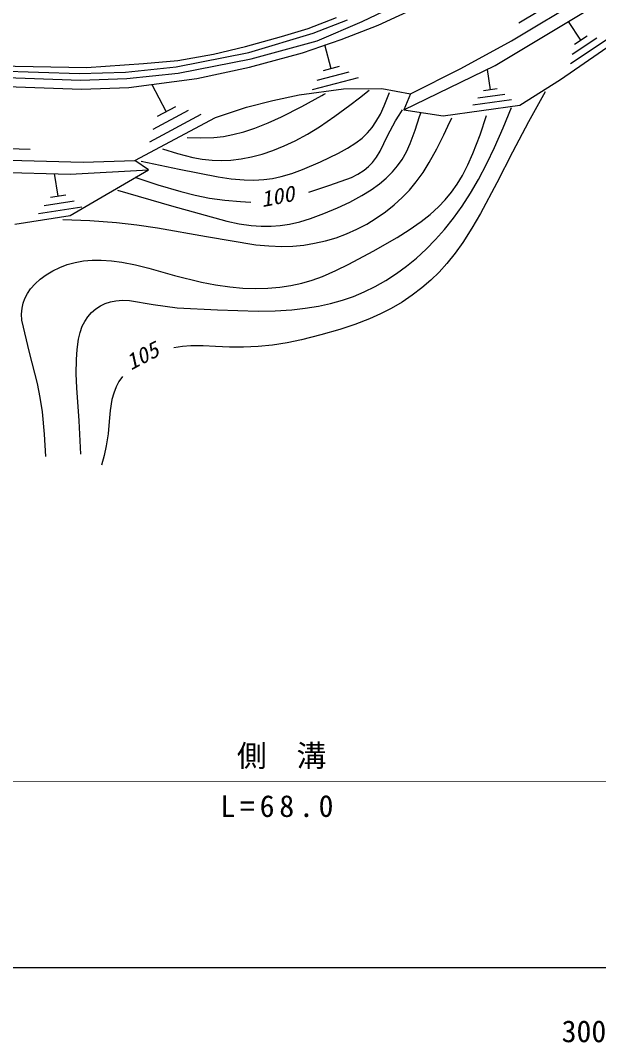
# Model space of a CAD drawing. Units: millimetres, scale not verified. Extents: x 40000 to 680000, y 20000 to 380000.
# Drawn here: x 319374 to 367818, y 198715 to 284452 of the extents above; entities that cross this region are included whole.
import ezdxf
from ezdxf.enums import TextEntityAlignment as Align

# ---------------------------------------------------------------- set-up
doc = ezdxf.new("R2010")
doc.units = ezdxf.units.MM
doc.header["$LTSCALE"] = 1000
for name, color, linetype, lineweight in [('M-BGD', 7, 'Continuous', 25), ('M-STR-HTXT', 7, 'Continuous', 13), ('M-TTL-BAND', 7, 'Continuous', 25)]:
    doc.layers.add(name, color=color, linetype=linetype, lineweight=lineweight)
doc.styles.add('ＭＳ ゴシック', font='')
doc.styles.get('ＭＳ ゴシック').set_extended_font_data('MS Gothic')

msp = doc.modelspace()

# ---------------------------------------------------------------- linework, layer by layer
at = {"layer": 'M-BGD'}
for p, q in [((360519, 282747), (372222, 289779)), ((359144, 280665), (372822, 288898)), ((366331, 287344), (361129, 284218)), ((348000, 284366), (353403, 286954)), ((349341, 284066), (352882, 285669)), ((343484, 283781), (345872, 284689)), ((343913, 283374), (346788, 284502)), ((344228, 282754), (348000, 284366)), ((346260, 282856), (349341, 284066)), ((366327, 282786), (365302, 284352)), ((338222, 282272), (341256, 283108)), ((338501, 281768), (343913, 283374)), ((341256, 283108), (343484, 283781)), ((364641, 279488), (370485, 283545)), ((365606, 281636), (367677, 282992)), ((366854, 283131), (365800, 282441)), ((335558, 281626), (338222, 282272)), ((338709, 281244), (344228, 282754)), ((343023, 281743), (346260, 282856)), ((345413, 280401), (344883, 282413)), ((356289, 280410), (360519, 282747)), ((368467, 282788), (365470, 280826)), ((332429, 280557), (338501, 281768)), ((332551, 281102), (335558, 281626)), ((332594, 280024), (338709, 281244)), ((338564, 280544), (343023, 281743)), ((310540, 280763), (324904, 280499)), ((324904, 280499), (329693, 280842)), ((328181, 280108), (332429, 280557)), ((329693, 280842), (332551, 281102)), ((334164, 279574), (338564, 280544)), ((346090, 280580), (344736, 280223)), ((351494, 276947), (359144, 280665)), ((352066, 278310), (356289, 280410)), ((316775, 280251), (324335, 279989)), ((316846, 279713), (324417, 279450)), ((324335, 279989), (328181, 280108)), ((324417, 279450), (328301, 279571)), ((328301, 279571), (332594, 280024)), ((328443, 278821), (334164, 279574)), ((347669, 279651), (343820, 278637)), ((344249, 279443), (346908, 280144)), ((358755, 278638), (358517, 280337)), ((316915, 278962), (324503, 278699)), ((324503, 278699), (328443, 278821)), ((331598, 276808), (330398, 279056)), ((342731, 278203), (346433, 278708)), ((346433, 278708), (349651, 278740)), ((349651, 278740), (352066, 278310)), ((359327, 278718), (358183, 278558)), ((361213, 277351), (364641, 279488)), ((340527, 277731), (342731, 278203)), ((342952, 277226), (344629, 278146)), ((344629, 278146), (344777, 278228)), ((344777, 278228), (344925, 278311)), ((346971, 277338), (347781, 277961)), ((347781, 277961), (348596, 278596)), ((349854, 277302), (350077, 277852)), ((350077, 277852), (350291, 278408)), ((352066, 278310), (351494, 276947)), ((360530, 277803), (357278, 277348)), ((357708, 277966), (359955, 278281)), ((363338, 278464), (361946, 275949)), ((332355, 277212), (330842, 276404)), ((335721, 276316), (338317, 277179)), ((338317, 277179), (340527, 277731)), ((341248, 276360), (342952, 277226)), ((345714, 276411), (346971, 277338)), ((349532, 276595), (349854, 277302)), ((351098, 276498), (351398, 276953)), ((351494, 276947), (354809, 276464)), ((354809, 276464), (361213, 277351)), ((359814, 275454), (360513, 277143)), ((328961, 272708), (335721, 276316)), ((334499, 276551), (330197, 274255)), ((330481, 275337), (333453, 276923)), ((340139, 275857), (341248, 276360)), ((344426, 275536), (345714, 276411)), ((349168, 275937), (349532, 276595)), ((350806, 276036), (351098, 276498)), ((352458, 275240), (352828, 276391)), ((352828, 276391), (352877, 276548)), ((352877, 276548), (352928, 276715)), ((355192, 275576), (355522, 276292)), ((357891, 274865), (358442, 276482)), ((338103, 275112), (339012, 275412)), ((339012, 275412), (340139, 275857)), ((343421, 274921), (344426, 275536)), ((348467, 275030), (348840, 275464)), ((348840, 275464), (349168, 275937)), ((350136, 274780), (350806, 276036)), ((352040, 274135), (352458, 275240)), ((354857, 274863), (355192, 275576)), ((359087, 273787), (359814, 275454)), ((361946, 275949), (360607, 273407)), ((333348, 274632), (334460, 274601)), ((334460, 274601), (335568, 274630)), ((335568, 274630), (336378, 274721)), ((336378, 274721), (337182, 274872)), ((337182, 274872), (338103, 275112)), ((342385, 274357), (343421, 274921)), ((347491, 274196), (347998, 274590)), ((347998, 274590), (348467, 275030)), ((349515, 273485), (350136, 274780)), ((354267, 273673), (354857, 274863)), ((357292, 273285), (357891, 274865)), ((320191, 273638), (314024, 273803)), ((331277, 273689), (332546, 273296)), ((339630, 273244), (340516, 273538)), ((340516, 273538), (341463, 273921)), ((341463, 273921), (342385, 274357)), ((346028, 273323), (346781, 273737)), ((346781, 273737), (347491, 274196)), ((351719, 273442), (352040, 274135)), ((353632, 272527), (354267, 273673)), ((358450, 272440), (359087, 273787)), ((311340, 272922), (324626, 272565)), ((324626, 272565), (328961, 272708)), ((330096, 271918), (328961, 272708)), ((329489, 272652), (332679, 271968)), ((332546, 273296), (333824, 272964)), ((333824, 272964), (334615, 272816)), ((334615, 272816), (335426, 272726)), ((335426, 272726), (336215, 272703)), ((336215, 272703), (337017, 272741)), ((337017, 272741), (337878, 272845)), ((337878, 272845), (338731, 273008)), ((338731, 273008), (339630, 273244)), ((344524, 272606), (346028, 273323)), ((348889, 272535), (349224, 272989)), ((349224, 272989), (349515, 273485)), ((350975, 272251), (351352, 272794)), ((351352, 272794), (351719, 273442)), ((356875, 272340), (357292, 273285)), ((360607, 273407), (359299, 270824)), ((310571, 271894), (323534, 271556)), ((323534, 271556), (330096, 271918)), ((323551, 268080), (330096, 271918)), ((332679, 271968), (335946, 271330)), ((342122, 271623), (343014, 271954)), ((343014, 271954), (344524, 272606)), ((347656, 271562), (348175, 271886)), ((348175, 271886), (348554, 272189)), ((348554, 272189), (348889, 272535)), ((350554, 271751), (350975, 272251)), ((353111, 271702), (353632, 272527)), ((356409, 271434), (356875, 272340)), ((357757, 271117), (358450, 272440)), ((322523, 269703), (322229, 271605)), ((328959, 271298), (330877, 270666)), ((335946, 271330), (337031, 271172)), ((337031, 271172), (338113, 271075)), ((338113, 271075), (338938, 271057)), ((338938, 271057), (339765, 271099)), ((339765, 271099), (340503, 271198)), ((340503, 271198), (341231, 271357)), ((341231, 271357), (342122, 271623)), ((345297, 270633), (347103, 271289)), ((347103, 271289), (347656, 271562)), ((349462, 270751), (350032, 271232)), ((350032, 271232), (350554, 271751)), ((352541, 270911), (353111, 271702)), ((355979, 270721), (356409, 271434)), ((357090, 269970), (357757, 271117)), ((327514, 270203), (332033, 268894)), ((330877, 270666), (332806, 270093)), ((332806, 270093), (334006, 269795)), ((343534, 270056), (345297, 270633)), ((347995, 269768), (348751, 270238)), ((348751, 270238), (349462, 270751)), ((351363, 269591), (351972, 270229)), ((351972, 270229), (352541, 270911)), ((355502, 270045), (355979, 270721)), ((359299, 270824), (357931, 268258)), ((321359, 268934), (323873, 269322)), ((323163, 269802), (321883, 269604)), ((334006, 269795), (335217, 269557)), ((335217, 269557), (336499, 269382)), ((336499, 269382), (337803, 269266)), ((337803, 269266), (338242, 269235)), ((338242, 269235), (338691, 269204)), ((345940, 268728), (346984, 269222)), ((346984, 269222), (347995, 269768)), ((350686, 268972), (351363, 269591)), ((354405, 268820), (354974, 269410)), ((354974, 269410), (355502, 270045)), ((356377, 268863), (357090, 269970)), ((324525, 268795), (320887, 268234)), ((332033, 268894), (336660, 267616)), ((344810, 268247), (345940, 268728)), ((349195, 267856), (349968, 268397)), ((349968, 268397), (350686, 268972)), ((353696, 268180), (354405, 268820)), ((355670, 267874), (356377, 268863)), ((318890, 267361), (323551, 268080)), ((322936, 267758), (325183, 267664)), ((325183, 267664), (327434, 267509)), ((327434, 267509), (329139, 267318)), ((336660, 267616), (337690, 267404)), ((341911, 267359), (342790, 267561)), ((342790, 267561), (343673, 267828)), ((343673, 267828), (344810, 268247)), ((348395, 267371), (349195, 267856)), ((351957, 266890), (352947, 267586)), ((352947, 267586), (353696, 268180)), ((354916, 266922), (355670, 267874)), ((357931, 268258), (357213, 267030)), ((329139, 267318), (330848, 267065)), ((330848, 267065), (334974, 266322)), ((337690, 267404), (338719, 267253)), ((338719, 267253), (339547, 267188)), ((339547, 267188), (340373, 267183)), ((340373, 267183), (341144, 267241)), ((341144, 267241), (341911, 267359)), ((346704, 266554), (347558, 266933)), ((347558, 266933), (348395, 267371)), ((350929, 266241), (351957, 266890)), ((354167, 266070), (354916, 266922)), ((357213, 267030), (356443, 265833)), ((334974, 266322), (339109, 265639)), ((344019, 265757), (344931, 265964)), ((344931, 265964), (345821, 266229)), ((345821, 266229), (346704, 266554)), ((348923, 265098), (350929, 266241)), ((353374, 265259), (354167, 266070)), ((356443, 265833), (355796, 264930)), ((339109, 265639), (340192, 265538)), ((340192, 265538), (341282, 265499)), ((341282, 265499), (342191, 265524)), ((342191, 265524), (343108, 265610)), ((343108, 265610), (344019, 265757)), ((346906, 264016), (348923, 265098)), ((352573, 264525), (353374, 265259)), ((355796, 264930), (355096, 264057)), ((323295, 263972), (323959, 264152)), ((323959, 264152), (324643, 264275)), ((324643, 264275), (325383, 264343)), ((325383, 264343), (326130, 264352)), ((326130, 264352), (327005, 264297)), ((327005, 264297), (327865, 264184)), ((327865, 264184), (329006, 263957)), ((351738, 263842), (352573, 264525)), ((321537, 263127), (322085, 263458)), ((322085, 263458), (322675, 263742)), ((322675, 263742), (323295, 263972)), ((329006, 263957), (330136, 263671)), ((330136, 263671), (332295, 263062)), ((344683, 262987), (345800, 263471)), ((345800, 263471), (346906, 264016)), ((349993, 262644), (350882, 263218)), ((350882, 263218), (351738, 263842)), ((354453, 263345), (353759, 262666)), ((355096, 264057), (354453, 263345)), ((320229, 261947), (320600, 262363)), ((320600, 262363), (321025, 262748)), ((321025, 262748), (321537, 263127)), ((332295, 263062), (334532, 262494)), ((334532, 262494), (335722, 262266)), ((342029, 262221), (342946, 262419)), ((342946, 262419), (343821, 262673)), ((343821, 262673), (344683, 262987)), ((349099, 262138), (349993, 262644)), ((353759, 262666), (353007, 262018)), ((319734, 261138), (319951, 261549)), ((319951, 261549), (320229, 261947)), ((335722, 262266), (336923, 262097)), ((336923, 262097), (338010, 262002)), ((338010, 262002), (339103, 261968)), ((339103, 261968), (340100, 261994)), ((340100, 261994), (341099, 262081)), ((341099, 262081), (342029, 262221)), ((347281, 261308), (348179, 261685)), ((348179, 261685), (349099, 262138)), ((353007, 262018), (352208, 261409)), ((319506, 260325), (319590, 260735)), ((319590, 260735), (319734, 261138)), ((326071, 260513), (326486, 260716)), ((326486, 260716), (326917, 260857)), ((326917, 260857), (327370, 260942)), ((327370, 260942), (327930, 260975)), ((327930, 260975), (328500, 260948)), ((328500, 260948), (330506, 260618)), ((344338, 260485), (345352, 260706)), ((345352, 260706), (346363, 260988)), ((346363, 260988), (347281, 261308)), ((351349, 260830), (350449, 260297)), ((352208, 261409), (351349, 260830)), ((319474, 259826), (319506, 260325)), ((319502, 259316), (319474, 259826)), ((325013, 259596), (325325, 259946)), ((325325, 259946), (325680, 260254)), ((325680, 260254), (326071, 260513)), ((330506, 260618), (332515, 260348)), ((332515, 260348), (335889, 260184)), ((335889, 260184), (339301, 260078)), ((339301, 260078), (340710, 260103)), ((340710, 260103), (342112, 260188)), ((342112, 260188), (343224, 260306)), ((343224, 260306), (344338, 260485)), ((349548, 259830), (348625, 259419)), ((350449, 260297), (349548, 259830)), ((320140, 256602), (319502, 259316)), ((324552, 258803), (324756, 259213)), ((324756, 259213), (325013, 259596)), ((347393, 258947), (346139, 258531)), ((348625, 259419), (347393, 258947)), ((324235, 257711), (324364, 258263)), ((324364, 258263), (324552, 258803)), ((346139, 258531), (344547, 258068)), ((324116, 256855), (324235, 257711)), ((340508, 257221), (339297, 257098)), ((341729, 257412), (340508, 257221)), ((342933, 257661), (341729, 257412)), ((344547, 258068), (342933, 257661)), ((320812, 254009), (320140, 256602)), ((324059, 256011), (324116, 256855)), ((332943, 257099), (332215, 256986)), ((333663, 257168), (332943, 257099)), ((334690, 257161), (333663, 257168)), ((335711, 257093), (334690, 257161)), ((336892, 257034), (335711, 257093)), ((338071, 257035), (336892, 257034)), ((339297, 257098), (338071, 257035)), ((324054, 254820), (324059, 256011)), ((324110, 253644), (324054, 254820)), ((321039, 252828), (320812, 254009)), ((327623, 254167), (327384, 253717)), ((327918, 254593), (327623, 254167)), ((324299, 250866), (324110, 253644)), ((327186, 253197), (327041, 252643)), ((327384, 253717), (327186, 253197)), ((321207, 251633), (321039, 252828)), ((327041, 252643), (326896, 251739)), ((321382, 249756), (321207, 251633)), ((326896, 251739), (326809, 250809)), ((324429, 248079), (324299, 250866)), ((326809, 250809), (326720, 249782)), ((321496, 247887), (321382, 249756)), ((326720, 249782), (326570, 248768)), ((326570, 248768), (326383, 247951)), ((326383, 247951), (326163, 247137))]:
    msp.add_line(p, q, dxfattribs=at)
at = {"layer": 'M-STR-HTXT'}
msp.add_line((309661, 220583), (372612, 220624), dxfattribs=at)
at = {"layer": 'M-TTL-BAND'}
msp.add_line((40000, 205000), (579000, 205000), dxfattribs=at)

# ---------------------------------------------------------------- texts
at = {"layer": 'M-BGD', "style": 'ＭＳ ゴシック', "oblique": 15, "width": 1.05}
for s, rotation, p in [('100', 10.878, (339713, 268396)), ('105', 27.578, (328808, 254728))]:
    msp.add_text(s, height=1320, rotation=rotation, dxfattribs=at).set_placement(p, align=Align.BOTTOM_LEFT)
at = {"layer": 'M-STR-HTXT', "style": 'ＭＳ ゴシック'}
msp.add_text('側\u3000溝', height=1833, rotation=0.078, dxfattribs=at).set_placement((337511, 221307), align=Align.BOTTOM_LEFT)
at = {"layer": 'M-STR-HTXT', "insert": (336128, 217600), "char_height": 1833, "attachment_point": 7, "rotation": 0.078, "style": 'ＭＳ ゴシック'}
msp.add_mtext('\\T1.32;L=68.0', dxfattribs=at)
at = {"layer": 'M-TTL-BAND', "style": 'ＭＳ ゴシック'}
msp.add_text('300.0', height=1833, dxfattribs=at).set_placement((367844, 198195), align=Align.BOTTOM_CENTER)

doc.saveas('drawing.dxf')
